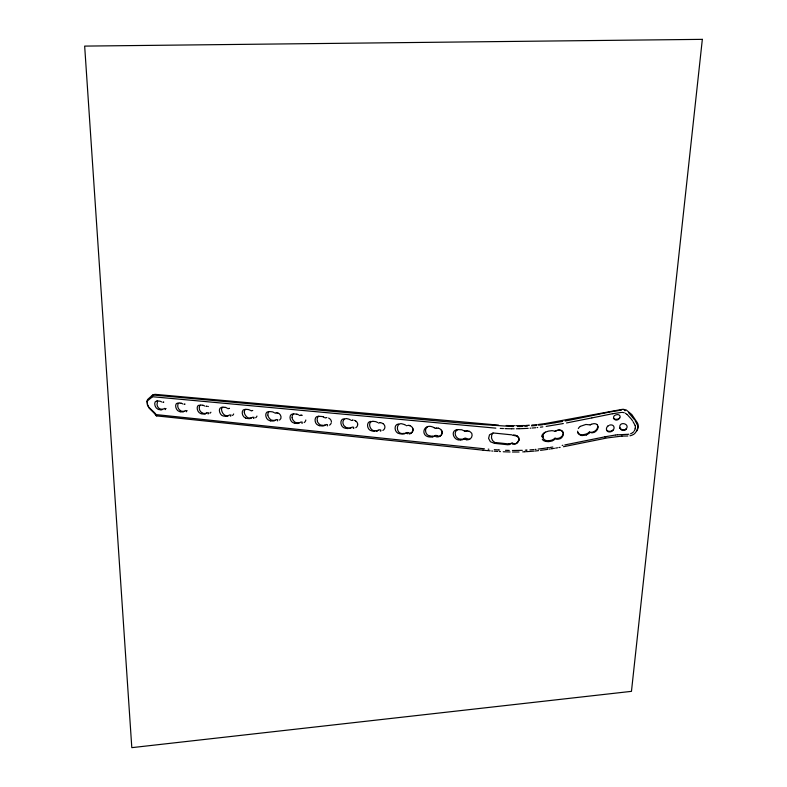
<?xml version="1.0" encoding="UTF-8"?>
<svg xmlns="http://www.w3.org/2000/svg" width="787" height="787" viewBox="0 0 787 787"><rect width="100%" height="100%" fill="white"/><g stroke="black" fill="none" stroke-linecap="round" stroke-linejoin="round"><path stroke-width="1.18" d="M542.873 436.755A5.381 4.614 -35.7 0 1 542.853 436.323L542.863 436.224M147.307 402.137L147.336 401.862A3.797 3.443 -6 0 1 147.484 401.222M519.066 439.815L518.741 437.818L517.334 436.155L518.731 437.926L519.007 440.169L517.738 442.55L515.662 443.72A4.909 4.24 -34 0 1 514.973 443.789M541.672 436.687L541.731 436.283A3.886 3.335 -35.5 0 1 541.8 435.978L542.164 435.034A5.224 4.486 -35.5 0 1 544.102 432.929L544.958 432.407M147.002 401.252L147.415 404.921L149.146 408.168A6.444 5.834 -6.3 0 0 149.648 408.669L153.957 412.959A36.959 33.044 -4.9 0 1 155.964 415.457A1.141 1.033 -6.9 0 0 156.79 415.91L483.07 450.174M518.977 439.874L516.587 443.494L512.681 444.33M597.923 426.652L597.963 426.456A4.289 3.64 -37.8 0 0 597.815 425.875A4.22 3.581 -37.8 0 0 597.185 424.823M597.874 426.879L596.871 429.122A6.444 5.479 -37.8 0 1 594.775 431.158A6.168 5.243 -37.8 0 1 589.866 432.152L589.414 432.033M635.227 428.63L635.306 428.266A6.847 5.755 -39 0 0 635.375 427.764M597.569 429.023L597.471 429.24A5.607 4.761 -37.8 0 1 591.165 432.761M636.496 431.138L636.919 430.312A8.421 7.073 -39 0 0 637.077 429.938L637.224 429.515A8.746 7.349 -39 0 0 637.647 426.692L637.509 425.521M634.194 430.951L634.391 430.637A6.532 5.489 -39 0 0 634.784 429.889L634.804 429.84A7.063 5.942 -39 0 0 635.414 427.036L635.198 425.56M625.596 429.613C631.528 423.868 618.041 420.228 619.94 428.344M508.884 444.783L512.307 443.111L509.209 443.858M626.275 428.945L626.314 428.895A4.555 3.837 -38.9 0 1 623.107 429.8A5.568 4.692 -39 0 1 619.792 427.823M512.229 443.199L514.718 443.789M633.604 431.778L633.092 432.348M589.955 432.496L589.286 432.053A6.935 5.902 -37.5 0 1 585.223 434.276L583.511 434.631A6.158 5.243 -37.3 0 1 577.924 432.801M589.925 432.525L589.689 432.801A5.283 4.486 -37.4 0 1 589.424 433.106L586.364 434.985M619.399 418.477C615.168 423.485 609.915 415.428 617.195 414.611A3.581 3.02 -39 0 1 619.831 415.693L619.89 415.89A2.44 2.066 -39.1 0 1 620.058 416.353A2.42 2.046 -39.1 0 1 619.871 417.749M549.1 440.681L550.762 440.376A6.64 5.696 -35.8 0 0 554.855 438.192L556.566 439.195A5.843 5.007 -36.2 0 0 558.721 439.097C563.915 438.684 565.548 429.702 559.154 430.066M555.15 438.93L554.884 439.215A5.224 4.476 -35.8 0 1 554.609 439.49L552.258 440.946L548.864 441.635A5.45 4.673 -35.7 0 1 548.362 441.664L546.955 441.527M408.069 432.604L408.05 432.594A5.893 5.224 -28.4 0 1 407.017 432.506L405.561 433.352M206.273 413.077L206.096 413.244A2.922 2.646 -11.1 0 1 205.112 413.844M613.358 429.761L613.063 430.017A4.997 4.23 -38.4 0 1 609.502 431.325A4.683 3.955 -38.4 0 1 608.912 431.276A4.85 4.102 -38.4 0 1 606.59 430.066M495.849 428.148L152.58 396.737L148.192 400.249A1.977 1.79 -5.8 0 0 147.671 400.839M228.486 415.457L229.814 414.906A6.109 5.548 -13.6 0 0 231.181 415.074M456.952 429.987C452.84 433.214 456.509 439.963 461.418 439.166A4.752 4.161 -31.5 0 0 464.94 438.27M251.496 417.789L252.834 417.189A5.607 5.086 -15.9 0 0 254.181 417.356M275.243 420.16L276.562 419.55A5.588 5.056 -18.1 0 0 277.88 419.707M299.739 422.609L301.018 421.98A5.312 4.801 -20.3 0 0 302.316 422.137M580.216 426.436L579.616 426.947A5.548 4.722 -37.3 0 0 579.016 427.567L578.74 427.912A5.194 4.417 -37.3 0 0 578.327 428.541M205.84 413.45L205.771 413.5A2.853 2.587 -11.2 0 1 205.161 413.529L203.577 413.372A3.827 3.473 -11.1 0 1 202.111 412.9L201.718 412.663M349.812 428.384L352.291 427.066A4.909 4.397 -24.5 0 0 353.53 427.223L353.806 427.39M228.22 415.674L228.151 415.723A2.932 2.656 -13.3 0 1 227.423 415.762C224.187 416.185 221.836 412.722 221.481 409.427M275.037 420.317L274.889 420.415A3.709 3.355 -17.6 0 1 274.574 420.602L274.506 420.632M580.363 426.328L585.892 424.459L590.191 424.901M464.055 438.871L465.087 438.133A5.253 4.594 -31.8 0 0 466.13 438.329L468.747 439.156A4.437 3.876 -31.8 0 0 469.465 439.116M406.318 432.82L406.003 433.047A3.886 3.453 -28 0 1 405.659 433.175L405.61 433.194A4.358 3.866 -28 0 1 403.731 433.391C395.468 435.378 395.281 420.701 403.298 424.223A5.293 4.692 -27.9 0 1 403.829 424.341L404.538 424.587M180.321 410.607L180.498 410.716A3.669 3.325 -9 0 0 182.004 411.227L183.499 411.365A2.686 2.43 -9.1 0 0 183.981 411.375L184.119 411.276A2.932 2.656 -9 0 0 184.345 411.089L185.762 410.529A6.444 5.853 -9.4 0 0 187.158 410.696M559.016 430.164L557.373 430.4A6.207 5.312 -36.1 0 0 556.96 430.528A6.434 5.499 -36.1 0 0 556.271 430.804L556.124 430.873A5.184 4.437 -36.1 0 0 555.455 431.246L552.041 430.656L548.854 431.06A7.427 6.365 -35.6 0 0 547.555 431.394M555.228 438.221L555.652 438.339A5.784 4.958 -36.2 0 0 556.714 438.487A6.089 5.214 -36.2 0 0 563.226 434.247C563.974 431.778 560.344 429.24 557.658 430.243A6.65 5.686 -36.1 0 0 556.586 430.568L556.114 430.774A5.598 4.791 -36.1 0 0 555.337 431.197L555.071 431.384M633.879 434.168L634.312 433.853A5.056 4.24 -38.9 0 0 634.981 433.214L636.968 430.558A10.231 8.608 -39 0 0 637.263 430.027L637.48 429.584A8.696 7.309 -39 0 0 637.834 428.689L638.08 427.774A8.844 7.427 -39 0 0 638.247 425.954L638.178 425.147A9.257 7.781 -39 0 0 638.06 424.478L637.834 423.868A30.3 25.538 -38 0 0 637.539 423.219A39.665 33.467 -37.5 0 0 637.224 422.57L631.813 414.562L626.334 410.027A7.476 6.316 -39.3 0 0 625.95 409.879L623.432 409.348M632.492 432.83L630.584 433.775M274.988 420.356L275.007 420.347A3.286 2.971 -17.7 0 1 273.925 420.415L272.243 420.238A4.014 3.63 -17.6 0 1 271.24 420.012L270.698 419.628A9.434 8.549 -18 0 1 267.846 415.27M183.971 411.385L183.951 411.394A3.266 2.961 -9 0 1 183.646 411.581A2.882 2.617 -9 0 1 183.351 411.709M228.102 415.752L228.043 415.792A3.433 3.109 -13.2 0 1 227.689 415.989L227.423 416.107A2.932 2.656 -13.2 0 1 225.908 416.323L223.842 416.097A4.909 4.447 -13 0 1 223.154 415.93C220.37 415.821 217.025 408.571 221.619 407.233M279.552 420.091C282.779 418.005 280.182 413.273 277.939 413.106A4.83 4.368 -17.8 0 1 278.145 413.175L278.126 413.185M324.736 425.314L324.283 425.57M350.49 419.884L349.015 419.186A4.348 3.896 -24 0 0 348.375 419.028C344.263 416.992 341.469 421.576 343.594 425.049A9.965 8.942 -24.4 0 0 345.365 426.987M372.861 421.32C366.762 421.409 370.106 432.506 376.088 430.627A3.63 3.237 -26.1 0 0 378.075 430.292M545.361 432.22L545.175 432.338A9.405 8.067 -35.5 0 1 546.837 431.67L547.28 431.492M157.587 400.986L157.026 404.459A13.399 12.159 -7.7 0 0 157.361 405.895A6.178 5.598 -7.1 0 0 159.397 408.61M206.292 413.057L207.463 412.683A6.286 5.706 -11.5 0 0 208.85 412.85M464.95 431.424L465.343 431.355A3.827 3.345 -31.7 0 1 466.337 431.02M463.228 439.362L463.553 439.185A4.456 3.896 -31.4 0 0 463.927 438.959M162.496 409.496L162.555 409.466A3.099 2.804 -7 0 0 162.889 409.26M465.225 431.404L464.468 431.03M591.381 424.242L591.244 424.311A5.932 5.037 -37.7 0 0 590.191 424.901M465.215 431.296L466.16 431.001A4.614 4.033 -31.7 0 1 467.016 430.912L467.448 430.922M377.081 430.932L376.412 431.168M436.5 428.148A3.542 3.118 -30.1 0 0 435.703 428.364L435.526 428.335A4.633 4.083 -30 0 1 438.782 428.423M462.943 439.48L462.156 439.756M404.803 433.735L403.515 434.07M586.266 435.014L582.065 435.585A6.552 5.578 -37.3 0 1 578.848 434.04L578.337 433.391M409.87 433.706L409.102 433.853M177.606 403.062C174.32 403.347 175.373 410.44 179.367 411.532A4.466 4.043 -8.8 0 0 180.016 411.69L180.42 411.749M156.534 401.065C153.534 401.321 154.39 407.823 158.049 409.289A4.614 4.171 -6.9 0 0 158.374 409.417A4.279 3.876 -6.9 0 0 159.033 409.584L160.932 409.791M199.288 405.118C195.914 405.295 196.691 412.368 200.941 413.696A4.673 4.24 -10.9 0 0 201.61 413.864L203.617 414.08A2.784 2.518 -11.1 0 0 204.994 413.903M163.834 408.63L164.67 408.433A6.522 5.912 -7.4 0 0 166.087 408.61M244.619 409.417C241.038 409.683 241.56 416.421 245.475 418.015M512.819 435.25L517.364 436.195L516.134 435.526M629.944 435.791L630.21 435.732A7.083 5.952 -38.9 0 0 630.712 435.605A10.526 8.844 -39.1 0 0 631.341 435.408A11.825 9.946 -39.1 0 0 631.725 435.27L632.246 435.063A8.716 7.329 -39 0 0 633.279 434.542M268.337 411.66C264.314 411.876 265.18 419.678 269.754 420.632A5.125 4.643 -17.4 0 0 270.177 420.74M591.952 417.897L611.843 413.864M292.784 413.982C288.495 414.178 289.39 422.019 294.033 423.062A5.539 4.997 -19.7 0 0 294.663 423.209L295.174 423.278M600.56 413.903L573.241 419.461M591.775 417.936L566.522 422.953M601.563 413.696L609.581 412.083M461.89 439.815L460.523 439.903M318.007 416.372C314.141 416.234 313.915 423.691 318.371 425.324M572.69 419.569L565.135 420.996M605.518 436.706L606.138 436.588M604.829 436.844L606.216 436.578M605.833 436.647L564.82 444.93M606.324 436.559L615.08 435.083M610.555 411.896L612.65 411.503M563.443 446.731L607.279 437.916L622.005 436.077M612.699 413.706L621.228 412.427M612.896 413.667L612.394 413.765M562.902 445.285L562.174 445.422M370.923 421.389C365.935 421.507 366.703 430.223 371.907 430.922A6.207 5.539 -26 0 0 372.202 430.981M612.709 411.493L616.811 410.804M344.037 418.841C339.286 418.92 340.073 427.459 345.267 428.256A6.05 5.42 -23.9 0 0 345.611 428.325L348.061 428.6M563.335 423.534L562.597 423.662M560.157 447.331L558.937 447.547M562.685 421.438L555.356 422.698M562.105 423.75L546.168 426.397M398.704 424.016C393.352 424.173 394.198 433.086 399.589 433.716A6.68 5.932 -27.9 0 0 399.953 433.785L402.58 434.07M557.599 447.783L555.652 448.118M555.051 422.747L554.382 422.865M628.882 434.227L627.977 434.326M553.832 422.953L544.24 424.478M554.432 448.315L553.458 448.482M552.799 447.036L550.3 447.429M552.976 448.56L552.238 448.679M457.286 429.594C449.643 430.696 453.971 441.281 460.454 439.894M432.338 436.933L433.096 436.755A4.368 3.846 -29.7 0 0 433.676 436.549L434.149 436.313A4.161 3.669 -29.7 0 0 434.434 436.146L435.624 435.368A5.568 4.909 -30.1 0 0 436.696 435.486M552.002 448.708L551.028 448.865M550.054 449.013L549.326 449.131M549.277 447.587L547.516 447.852M615.464 435.034L617.215 434.827M547.29 447.882L538.101 449.111M547.86 449.347L540.561 450.361M617.038 410.775L619.92 410.371M545.184 423.563L622.281 409.348A6.778 5.735 -39.3 0 1 622.802 409.329L623.176 409.338M457.355 429.584L461.772 429.771L464.389 430.961M544.693 423.642L538.574 424.429M542.902 424.665L540.01 425.049M493.174 432.968L511.875 434.857M542.843 426.869L540.394 427.193M538.564 450.617L535.032 451.01M539.203 425.147L538.544 425.226M620.117 410.342L621.386 410.204M537.728 427.508L537.236 427.567M434.011 427.587C422.983 421.704 419.038 438.369 432.161 436.952M536.764 425.423L531.55 425.885M617.421 434.808L627.475 434.326M536.036 449.347L535.032 449.446M537.206 424.577L531.874 425.039M535.829 427.715L532.091 428.03M533.97 451.118L529.012 451.512M533.694 449.574L529.936 449.869M530.743 428.148L530.084 428.197M529.415 425.226L528.667 425.275M528.185 428.335L519.243 428.748M528.589 451.541L527.743 451.6M528.293 425.305L525.765 425.462M527.31 426.2L524.791 426.357M439.362 436.195L439.569 436.175A4.083 3.591 -30.1 0 0 440.071 435.89A4.024 3.542 -30.1 0 0 440.464 435.605M527.074 450.066L526.444 450.105M527.329 451.62L526.483 451.679M526.031 450.134L525.303 450.184M525.637 451.728L524.801 451.777M268.928 411.581L269.498 411.571M621.809 436.096L627.829 435.998M524.388 451.797L522.706 451.876M524.467 425.521L515.849 425.678M522.312 450.331L513.822 450.479M522.853 426.446L519.036 426.554M318.883 416.284L322.149 416.539A4.83 4.348 -21.8 0 1 322.818 416.707L323.231 416.854M509.081 443.858L509.13 443.858A21.259 18.465 -34.5 0 1 506.13 443.661L495.603 442.54M293.669 413.883L296.758 414.139M519.076 452.004L512.475 452.023M518.879 428.758L518.328 428.767M518.308 426.564L517.59 426.574M517.6 428.767L516.331 428.777M514.167 428.777L511.639 428.767M514.59 425.678L507.064 425.541M513.301 426.574L464.95 423.416L153.022 394.976A1.102 0.994 -6 0 0 152.373 395.743A1.249 1.131 -6 0 0 152.54 396.697L152.58 396.737M511.55 428.767L506.877 428.689M513.419 450.469L512.426 450.469M510.074 451.984L503.247 451.758M508.353 450.39L509.268 450.41M507.949 450.38L505.51 450.312M546.837 441.507L546.119 441.458M622.015 412.408L622.792 412.467M506.425 428.669L504.959 428.62M506.208 425.511L506.858 425.531M245.938 409.319L248.348 409.555M503.464 428.551L501.339 428.462M500.916 428.443L500.276 428.403M222.957 407.145L225.19 407.361M499.647 450.016L498.83 449.967M500.473 451.6L499.371 451.531M498.378 449.938L494.305 449.662M498.486 425.128L155.216 394.346A1.23 1.121 -6.1 0 0 154.695 394.405L152.796 394.995A1.151 1.043 -5.9 0 0 152.265 395.33L148.172 398.999A3.128 2.843 -5.9 0 0 147.395 399.963M438.684 436.175L436.765 435.536M497.709 451.433L494.236 451.187M492.77 451.069L491.678 450.99M372.959 421.33L375.36 421.576A5.184 4.633 -25.9 0 1 375.999 421.734L377.573 422.462M467.537 430.932L468.767 431.187M490.212 450.862L488.57 450.725M488.904 449.229L488.196 449.17M507.979 444.773L494.452 443.337M487.842 450.656L487.301 450.607M179.161 402.993L180.961 403.17M200.901 405.049L202.78 405.236M270.128 411.601L272.213 411.817A4.456 4.033 -17.4 0 1 272.784 411.955L274.25 412.634M486.937 450.577L486.396 450.518M486.032 450.489L483.1 450.184M432.299 436.254L430.056 436.018M180.469 411.758L181.964 411.906A2.646 2.4 -9 0 0 183.243 411.749M247.236 418.468L248.869 418.625A3.079 2.784 -15.4 0 0 250.502 418.389M270.846 420.838L272.528 421.006A3.256 2.941 -17.6 0 0 274.309 420.72M295.184 423.288L296.925 423.455A3.443 3.109 -19.8 0 0 298.883 423.121M372.9 431.089L374.878 431.286M149.215 407.627A5.086 4.604 -6.2 0 0 149.628 408.02L154.468 412.604A37.56 33.566 -4.9 0 1 156.18 414.611L484.398 448.797M299.621 415.546L299.995 415.487A2.391 2.154 -20.1 0 1 300.664 415.251M274.997 413.195L275.361 413.145A2.263 2.046 -17.9 0 1 276.001 412.9M251.112 410.922L251.476 410.863A2.056 1.869 -15.7 0 1 252.086 410.627M227.945 408.709L228.289 408.669A1.948 1.761 -13.4 0 1 228.889 408.423M406.338 425.718L406.751 425.649A3.246 2.882 -28.3 0 1 407.518 425.423M351.258 420.465L351.641 420.415A2.814 2.518 -24.4 0 1 352.379 420.169M325.031 417.966L325.434 417.897A2.558 2.302 -22.3 0 1 326.113 417.671M378.35 423.052L378.763 422.983A3.04 2.715 -26.4 0 1 379.501 422.757M276.926 412.87L277.585 412.988M156.741 415.91L156.21 415.516A1.299 1.171 -6.9 0 1 156.19 414.621M494.374 443.327L490.409 441.733L488.579 438.428L489.514 434.817L492.918 433.007L491.649 435.28L491.511 437.985L492.534 440.523L494.462 442.186M380.583 422.717L380.957 422.776A4.329 3.866 -26.4 0 1 381.42 422.875L382.875 423.554M408.65 425.393L409.053 425.442A4.732 4.191 -28.2 0 1 409.584 425.57L409.722 425.61M270.797 420.829L270.334 420.77M247.177 418.458L246.823 418.409A5.106 4.624 -15.2 0 1 246.085 418.241L245.603 418.064M514.914 435.191L513.665 435.132A4.85 4.191 -33.9 0 0 513.183 435.181M545.952 441.428L544.299 440.966A5.942 5.096 -35.6 0 1 542.755 439.884L542.282 439.244M515.052 435.231L516.016 435.477M319.758 425.728L322.09 425.983A3.738 3.364 -21.9 0 0 325.001 425.128L326.251 424.478A5.135 4.624 -22.4 0 0 327.52 424.646M623.53 412.595L624.248 412.782M466.317 439.677L467.291 439.795A4.417 3.856 -31.7 0 0 467.596 439.785L467.753 439.776A4.427 3.876 -31.7 0 0 468.127 439.726C472.298 439.451 473.371 433.342 470.518 432.083A6.542 5.716 -31.6 0 0 468.944 431.237L469.465 431.443M466.337 439.677L466.357 439.687A5.066 4.437 -31.8 0 1 464.379 438.634M624.298 410.44L625.203 410.696M354.425 420.356L354.652 420.435A5.263 4.722 -24.3 0 1 354.947 420.563L355.685 420.966M318.519 425.383L319.099 425.58A5.804 5.224 -21.8 0 0 319.581 425.698M380.997 430.214L380.387 429.889A4.594 4.092 -26.5 0 1 379.177 429.741L378.291 430.194A5.637 5.037 -26 0 1 377.091 430.951M208.358 406.564L208.24 406.515A4.417 4.014 -11.2 0 0 207.886 406.387M404.695 424.655L405.561 425.118M323.447 416.953L324.274 417.395M328.612 418.054L329.33 418.458A5.401 4.85 -22.2 0 1 331.425 421.832M625.399 413.273L627.082 414.444M434.031 427.607L435.211 428.433M182.899 403.957L181.659 403.357A3.974 3.61 -8.7 0 0 181.128 403.2M408.119 432.643L409.919 433.263A5.165 4.584 -28.5 0 0 410.588 433.283M204.728 406.033L203.43 405.403A3.994 3.62 -10.8 0 0 202.928 405.266M250.374 410.371L248.83 409.663A4.102 3.719 -15.2 0 0 248.505 409.584M161.699 401.941L160.351 401.301A3.689 3.345 -6.7 0 0 159.82 401.173L158.039 400.986A4.811 4.358 -6.6 0 0 156.918 400.996M227.217 408.168L225.83 407.509A4.22 3.827 -13 0 0 225.377 407.391M298.873 414.975L297.378 414.287A4.574 4.132 -19.6 0 0 296.925 414.169M627.121 414.464L631.243 419.009M628.715 412.841L634.42 419.589M149.068 407.459L148.517 406.712M632.522 420.75L631.617 419.51M633.053 421.684L635.178 425.531M635.05 420.563L636.693 423.544M578.13 433.057L577.943 432.643A5.519 4.702 -37.3 0 1 577.747 432.024L577.638 431.178M148.182 406.112L147.936 405.58M636.791 423.74L637.195 424.616M613.407 418.31L613.427 418.34A4.85 4.102 -39.2 0 0 616.093 419.304A5.194 4.397 -39.2 0 0 618.887 418.625A4.269 3.61 -39.2 0 0 619.723 418.025M147.7 404.951L147.425 403.879M147.317 403.18L147.287 402.698M292.046 417.631L292.37 418.851A9.877 8.923 -20.2 0 0 293.836 421.084A9.178 8.283 -20.1 0 0 294.781 421.97L295.312 422.353A4.191 3.787 -19.8 0 0 296.542 422.668L298.283 422.845A3.404 3.069 -19.9 0 0 299.513 422.767M163.401 402.098A2.341 2.125 -7.1 0 1 163.804 402.098M165.418 409.545A2.302 2.086 -7.4 0 1 164.995 409.525M162.112 409.653A2.528 2.292 -7 0 1 160.932 409.791M300.909 415.172A3.394 3.059 -20.1 0 1 301.391 415.172M302.326 423.239A3.059 2.754 -20.2 0 1 301.824 423.209M351.012 427.774A3.846 3.443 -24.1 0 1 349.32 427.951L347.47 427.764A4.87 4.368 -24 0 1 345.759 427.233M353.825 428.384A3.502 3.138 -24.4 0 1 353.284 428.354M355.665 420.996A5.401 4.83 -24.3 0 1 357.721 424.095M352.665 420.091A3.817 3.414 -24.4 0 1 353.186 420.091M184.66 404.115A2.558 2.312 -9.2 0 1 185.073 404.115M186.588 411.66A2.44 2.213 -9.4 0 1 186.155 411.64M379.816 422.668A4.142 3.699 -26.4 0 1 380.357 422.678M380.829 431.089A3.768 3.355 -26.4 0 1 380.278 431.06M199.367 406.928A3.276 2.971 -10.9 0 1 200.469 405M206.538 406.2A2.597 2.361 -11.3 0 1 206.961 406.2M208.378 413.844A2.538 2.302 -11.5 0 1 207.935 413.824M441.586 430.43A4.447 3.915 -30.1 0 1 440.976 435.378A4.447 3.915 -30.1 0 1 435.762 436.608M441.271 430.135A6.05 5.322 -30 0 0 438.861 428.364L438.782 428.344A5.165 4.545 -30 0 0 438.211 428.197M252.293 410.548A3.079 2.794 -15.6 0 1 252.745 410.548M253.935 418.399A2.843 2.577 -15.8 0 1 253.463 418.369M250.728 418.281A3.305 2.991 -15.4 0 0 251.004 418.133L251.279 417.956A3.069 2.784 -15.5 0 1 250.305 418.045L248.672 417.887A3.945 3.571 -15.4 0 1 247.905 417.73A7.998 7.25 -15.7 0 1 246.282 416.353A9.562 8.677 -15.8 0 1 244.413 412.998A7.486 6.788 -15.6 0 1 244.245 412.024M609.364 425.236A4.535 3.827 -38.3 0 1 610.368 424.95L610.801 424.911A3.719 3.148 -38.4 0 1 614.017 428.374A4.161 3.522 -38.3 0 1 608.695 431.847A3.886 3.286 -38.3 0 1 607.849 431.532L607.623 431.384A3.542 3 -38.3 0 1 607.111 430.942A3.797 3.207 -38.3 0 1 607.967 425.983M607.938 426.082A4.368 3.689 -38.3 0 1 608.381 425.747M229.076 408.335A2.863 2.597 -13.4 0 1 229.509 408.345M230.817 416.087A2.686 2.43 -13.6 0 1 230.355 416.067M625.635 429.722A4.004 3.374 -38.9 0 1 620.186 428.256M598.012 427.075A4.87 4.142 -37.8 0 1 597.599 428.935M591.44 424.37A5.804 4.929 -37.7 0 1 597.313 424.685M408.483 425.344A5.43 4.82 -28.2 0 1 409.929 425.688M410.165 425.816A5.962 5.283 -28.2 0 1 412.713 428.187M409.929 433.814A4.24 3.758 -28.3 0 0 412.654 428.266A4.122 3.66 -28.3 0 1 410.824 433.224M407.646 433.745A4.358 3.856 -28.3 0 1 407.095 433.558M327.667 425.767A3.384 3.05 -22.3 0 1 327.146 425.747M317.505 421.242A4.899 4.407 -21.9 0 1 318.676 416.126M326.379 417.592A3.61 3.246 -22.3 0 1 326.88 417.592M147.031 401.095A5.086 4.604 -6 0 1 147.169 400.514M276.227 412.821A3.217 2.912 -17.9 0 1 276.699 412.831M277.762 420.779A2.932 2.656 -18 0 1 277.27 420.76M549.08 440.543A6.06 5.194 -35.7 0 1 542.951 437.72M180.341 410.519A6.493 5.893 -9.1 0 1 177.832 404.862A3.217 2.912 -8.8 0 1 178.836 402.944M184.178 404.321A1.564 1.417 -9.1 0 1 184.512 404.203M382.866 423.573A5.499 4.899 -26.3 0 1 384.774 426.013L384.794 426.151A4.014 3.571 -26.4 0 1 382.846 430.44M159.643 408.66A3.551 3.217 -7 0 0 161.04 409.132L162.516 409.27A2.518 2.282 -7.2 0 0 162.86 409.279M201.767 412.604A6.571 5.962 -11.2 0 1 199.308 407.174M542.853 436.323A5.45 4.673 -35.7 0 1 542.902 435.742L542.991 435.339A4.358 3.738 -35.6 0 1 543.286 434.473A4.545 3.896 -35.6 0 1 545.047 432.437M441.31 430.214A4.535 3.994 -30.1 0 1 440.592 435.723M457.149 429.83A2.764 2.43 -31.3 0 1 457.877 429.525M162.948 402.295A1.397 1.269 -7.1 0 1 163.273 402.187M221.56 409.063A3.335 3.02 -13 0 1 222.741 407.115M317.289 421.34A9.798 8.824 -22.3 0 0 319.67 424.419L320.093 424.744A4.535 4.083 -21.9 0 0 321.608 425.177L323.398 425.364A3.601 3.237 -22 0 0 324.844 425.236M305.809 419.992A3.64 3.286 -20.2 0 1 304.146 422.589M292.203 417.563A4.25 3.837 -19.7 0 1 293.63 413.805M267.914 414.965A4.171 3.778 -17.5 0 1 269.252 411.493M244.324 412.014A4.024 3.65 -15.3 0 1 245.633 409.25M256.955 416.087A3.374 3.059 -15.8 0 1 255.637 417.749M233.67 413.952A3.296 2.991 -13.6 0 1 232.48 415.447M210.896 412.221A3.079 2.794 -11.4 0 1 209.981 413.205M331.219 422.904A3.699 3.325 -22.3 0 1 329.537 425.108M434.985 435.762A4.447 3.925 -29.8 0 1 432.299 436.234M542.981 437.444A5.135 4.407 -35.6 0 1 542.882 435.949M429.791 435.978A6.365 5.617 -29.8 0 1 425.659 431.345L425.541 430.332A4.722 4.171 -29.7 0 1 427.754 426.652M301.628 415.221A4.938 4.456 -20.1 0 1 302.277 415.329M357.662 424.409A3.817 3.414 -24.4 0 1 355.763 427.715M206.027 406.397A1.741 1.574 -11.3 0 1 206.371 406.279M702.338 39.35L631.459 691.35L131.803 747.65L84.662 46.099L702.338 39.35"/></g></svg>
